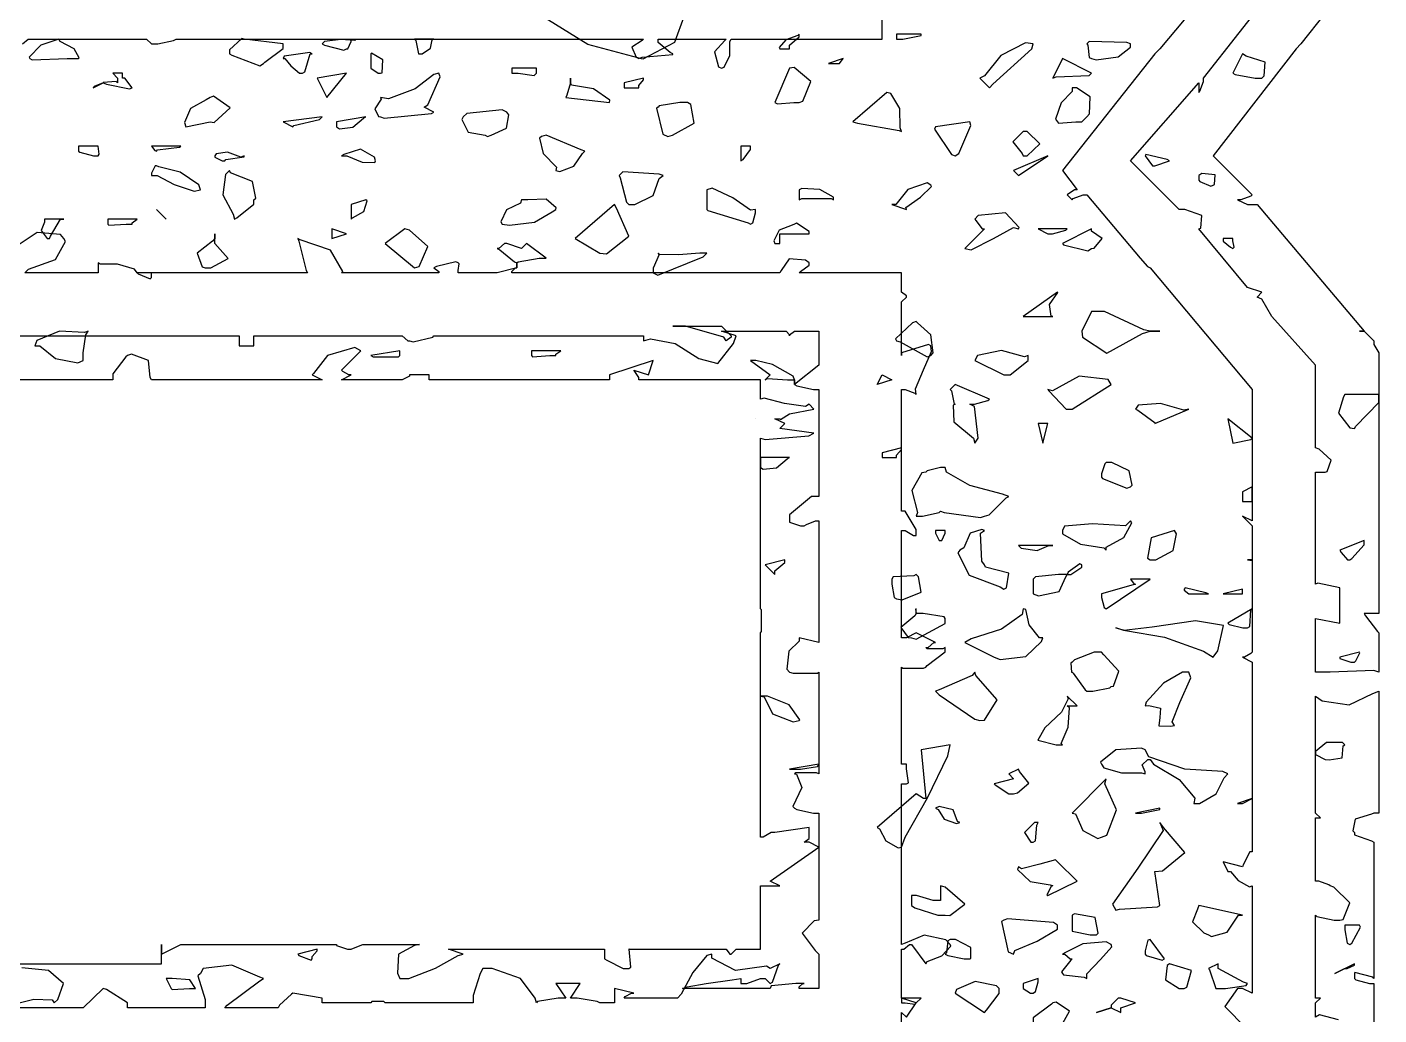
# Model space of a CAD drawing. Extents: x 103 to 248, y 22 to 332.
# Drawn here: x 135.83 to 145.63, y 206.78 to 213.94 of the extents above; entities that cross this region are included whole.
import ezdxf

# ---------------------------------------------------------------- set-up
doc = ezdxf.new("R2010")
doc.units = 0
doc.header["$MEASUREMENT"] = 0

msp = doc.modelspace()

# ---------------------------------------------------------------- linework, layer by layer
at = {"color": 32}
msp.add_lwpolyline([(140.546, 213.89), (140.524, 213.83), (140.295, 213.709), (139.897, 213.815), (139.48, 214.074), (139.238, 214.273), (139.171, 214.348), (139.091, 214.437), (138.708, 214.679), (138.307, 214.763), (138.219, 214.771), (137.768, 214.807), (133.306, 215.196), (132.857, 215.23), (135.21, 215.23), (141.49, 214.745), (142.276, 214.629), (142.176, 214.581), (141.821, 214.545), (141.344, 214.551), (140.9, 214.413), (140.599, 214.034), (140.546, 213.89)], close=True, dxfattribs=at)
at = {"color": 7}
for points in [[(145.591, 214.489), (145.062, 213.819), (145.062, 213.819), (145.028, 213.783), (145.028, 213.783), (144.427, 213.008), (144.709, 212.725), (144.7, 212.717), (144.627, 212.689), (144.603, 212.689), (144.675, 212.655), (144.675, 212.655), (144.727, 212.655), (144.745, 212.655), (145.521, 211.737), (145.521, 211.737), (145.493, 211.737), (145.485, 211.737), (145.485, 211.737), (145.521, 211.737), (145.521, 211.737), (145.591, 211.667), (145.591, 211.641), (145.627, 211.581), (145.627, 211.56), (145.627, 209.69), (145.521, 209.69), (145.529, 209.674), (145.617, 209.56), (145.627, 209.55), (145.627, 209.267), (145.591, 209.277), (145.273, 209.267), (145.168, 209.267), (145.168, 209.656), (145.344, 209.62), (145.344, 209.867), (145.344, 209.877), (145.185, 209.912), (145.168, 209.903), (145.168, 210.715), (145.185, 210.715), (145.225, 210.715), (145.238, 210.715), (145.253, 210.72), (145.282, 210.803), (145.194, 210.882), (145.168, 210.891), (145.168, 211.49), (144.851, 211.843), (144.851, 211.843), (144.779, 211.97), (144.745, 211.983), (144.779, 212.019), (144.675, 212.055), (144.322, 212.478), (144.336, 212.485), (144.343, 212.576), (144.22, 212.619), (144.18, 212.619), (143.827, 212.972), (144.322, 213.537), (144.322, 213.467), (144.33, 213.476), (144.356, 213.548), (144.356, 213.571), (145.132, 214.559)], [(135.801, 213.819), (135.842, 213.854), (135.855, 213.854), (136.701, 213.854), (136.737, 213.819), (136.781, 213.819), (136.896, 213.845), (136.914, 213.854), (138.219, 213.854), (138.209, 213.845), (138.107, 213.851), (137.988, 213.837), (137.972, 213.819), (137.988, 213.811), (138.13, 213.775), (138.148, 213.783), (138.157, 213.783), (138.183, 213.837), (138.183, 213.854), (140.299, 213.854), (140.29, 213.845), (140.215, 213.797), (140.246, 213.723), (140.265, 213.713), (140.291, 213.723), (140.512, 213.742), (140.512, 213.747), (140.494, 213.757), (140.406, 213.83), (140.406, 213.854), (140.899, 213.854), (140.889, 213.845), (140.815, 213.763), (140.842, 213.654), (140.865, 213.643), (140.884, 213.65), (140.925, 213.735), (140.925, 213.837), (140.935, 213.854), (142.029, 213.854), (142.029, 214.206)], [(144.392, 214.206), (144.04, 213.783), (144.04, 213.783), (144.004, 213.747), (144.004, 213.747), (143.334, 212.901), (143.44, 212.761), (143.422, 212.761), (143.368, 212.725), (143.368, 212.725), (143.404, 212.689), (143.412, 212.699), (143.485, 212.725), (143.51, 212.725), (143.897, 212.266), (143.897, 212.266), (143.951, 212.205), (143.969, 212.196), (144.709, 211.314), (144.709, 210.502), (144.709, 210.608), (144.639, 210.572), (144.639, 210.502), (144.709, 210.502), (144.709, 210.362), (144.639, 210.396), (144.709, 210.326), (144.709, 210.079), (144.709, 210.079), (144.675, 210.079), (144.675, 210.079), (144.675, 210.079), (144.705, 210.075), (144.709, 210.079), (144.709, 209.41), (144.7, 209.401), (144.654, 209.374), (144.639, 209.374), (144.709, 209.338), (144.709, 208.351), (144.603, 208.315), (144.639, 208.315), (144.709, 208.351), (144.709, 207.963), (144.691, 207.963), (144.647, 207.874), (144.639, 207.856), (144.498, 207.892), (144.533, 207.822), (144.551, 207.822), (144.607, 207.756), (144.689, 207.71), (144.709, 207.716), (144.709, 206.94), (144.639, 206.974), (144.603, 206.972), (144.511, 206.843), (144.665, 206.685)], [(142.169, 206.728), (142.169, 206.798), (142.205, 206.764), (142.276, 206.868), (142.169, 206.904), (142.169, 207.257), (142.186, 207.257), (142.226, 207.293), (142.24, 207.293), (142.346, 207.151), (142.354, 207.169), (142.46, 207.209), (142.526, 207.279), (142.522, 207.293), (142.489, 207.326), (142.332, 207.359), (142.196, 207.302), (142.169, 207.293), (142.169, 208.456), (142.169, 208.456), (142.196, 208.456), (142.205, 208.456), (142.219, 208.464), (142.205, 208.565), (142.205, 208.598), (142.169, 208.598), (142.169, 209.303), (142.178, 209.295), (142.328, 209.295), (142.346, 209.303), (142.354, 209.313), (142.486, 209.412), (142.486, 209.444), (142.469, 209.436), (142.354, 209.436), (142.346, 209.444), (142.362, 209.444), (142.402, 209.48), (142.416, 209.48), (142.276, 209.55), (142.205, 209.514), (142.169, 209.514), (142.169, 210.292), (142.196, 210.292), (142.255, 210.256), (142.276, 210.256), (142.276, 210.3), (142.196, 210.432), (142.169, 210.432), (142.169, 211.314), (142.196, 211.314), (142.266, 211.288), (142.276, 211.278), (142.269, 211.32), (142.328, 211.456), (142.387, 211.591), (142.382, 211.631), (142.364, 211.641), (142.169, 211.581), (142.169, 211.56), (142.169, 211.949), (142.205, 211.983), (142.205, 211.993), (142.169, 212.019), (142.169, 212.019), (142.169, 212.16), (141.428, 212.16), (141.436, 212.17), (141.5, 212.217), (141.5, 212.232), (141.472, 212.252), (141.354, 212.262), (141.296, 212.178), (141.288, 212.16), (139.347, 212.16), (139.347, 212.17), (139.373, 212.196), (139.383, 212.196), (139.383, 212.232), (139.391, 212.241), (139.543, 212.266), (139.594, 212.266), (139.453, 212.372), (139.417, 212.336), (139.311, 212.372), (139.294, 212.372), (139.253, 212.336), (139.241, 212.336), (139.258, 212.328), (139.365, 212.241), (139.383, 212.232), (139.383, 212.196), (139.241, 212.16), (138.958, 212.16), (138.958, 212.178), (138.964, 212.226), (138.958, 212.232), (138.941, 212.241), (138.8, 212.205), (138.782, 212.196), (138.782, 212.196), (138.818, 212.17), (138.818, 212.16), (138.113, 212.16), (138.122, 212.171), (138.032, 212.324), (137.812, 212.4), (137.796, 212.408), (137.796, 212.408), (137.796, 212.408), (137.796, 212.408), (137.804, 212.39), (137.856, 212.178), (137.866, 212.16), (136.631, 212.16), (136.613, 212.188), (136.489, 212.223), (136.365, 212.223), (136.349, 212.232), (136.349, 212.16), (135.819, 212.16), (135.846, 212.188), (136.04, 212.258), (136.114, 212.387), (136.102, 212.408), (136.077, 212.439), (135.908, 212.452), (135.748, 212.346)], [(134.761, 211.703), (137.371, 211.703), (137.371, 211.631), (137.477, 211.631), (137.477, 211.649), (137.477, 211.69), (137.477, 211.703), (138.535, 211.703), (138.552, 211.703), (138.592, 211.667), (138.606, 211.667), (138.632, 211.659), (138.773, 211.694), (138.782, 211.703), (140.299, 211.703), (140.299, 211.703), (140.299, 211.667), (140.299, 211.667), (140.351, 211.682), (140.528, 211.649), (140.7, 211.54), (140.839, 211.504), (140.951, 211.649), (140.971, 211.703), (140.865, 211.737), (141.323, 211.737), (141.332, 211.737), (141.358, 211.712), (141.358, 211.703), (141.358, 211.712), (141.394, 211.737), (141.394, 211.737), (141.57, 211.737), (141.57, 211.49), (141.394, 211.35), (141.394, 211.35), (141.394, 211.376), (141.394, 211.384), (141.384, 211.412), (141.234, 211.496), (141.114, 211.526), (141.075, 211.526), (141.217, 211.42), (141.181, 211.384), (141.198, 211.394), (141.344, 211.384), (141.394, 211.384), (141.394, 211.384), (141.394, 211.35), (141.394, 211.35), (141.41, 211.341), (141.53, 211.314), (141.57, 211.314), (141.57, 210.538), (141.516, 210.538), (141.358, 210.406), (141.358, 210.362), (141.358, 210.353), (141.436, 210.326), (141.464, 210.326), (141.48, 210.336), (141.546, 210.362), (141.57, 210.362), (141.57, 209.48), (141.428, 209.514), (141.428, 209.491), (141.352, 209.418), (141.339, 209.287), (141.358, 209.267), (141.384, 209.259), (141.56, 209.259), (141.57, 209.267), (141.57, 208.598), (141.358, 208.562), (141.394, 208.562), (141.438, 208.562), (141.56, 208.581), (141.57, 208.598), (141.57, 208.528), (141.552, 208.537), (141.402, 208.537), (141.394, 208.528), (141.409, 208.526), (141.446, 208.431), (141.381, 208.292), (141.394, 208.279), (141.41, 208.271), (141.53, 208.245), (141.57, 208.245), (141.57, 207.998), (141.57, 207.998), (141.57, 207.963), (141.57, 207.963), (141.57, 207.469), (141.537, 207.464), (141.45, 207.373), (141.543, 207.249), (141.57, 207.221), (141.57, 206.974), (141.428, 206.974), (141.428, 206.984), (141.454, 207.01), (141.464, 207.01), (141.402, 207.01), (141.225, 206.992), (141.217, 206.974), (140.582, 206.974), (140.617, 206.984), (140.753, 207.01), (140.943, 207.036), (141.005, 207.045), (141.005, 207.01), (141.049, 207.01), (141.148, 207.045), (141.181, 207.045), (141.217, 207.01), (141.234, 207.02), (141.278, 207.143), (141.288, 207.151), (141.217, 207.117), (141.19, 207.134), (140.965, 207.103), (140.794, 207.192), (140.794, 207.221), (140.758, 207.213), (140.656, 207.09), (140.572, 206.932), (140.546, 206.904), (140.159, 206.904), (140.167, 206.914), (140.213, 206.94), (140.229, 206.94), (140.089, 206.974), (140.089, 206.868), (139.983, 206.868), (139.965, 206.878), (139.819, 206.904), (139.77, 206.904), (139.84, 207.01), (139.664, 207.01), (139.736, 206.904), (139.682, 206.904), (139.532, 206.878), (139.524, 206.868), (139.514, 206.904), (139.408, 207.046), (139.203, 207.117), (139.135, 207.117), (139.117, 207.082), (139.065, 206.922), (139.065, 206.868), (138.429, 206.868), (138.42, 206.878), (138.333, 206.878), (138.325, 206.868), (137.972, 206.868), (137.972, 206.868), (137.972, 206.904), (137.972, 206.904), (137.76, 206.94), (137.75, 206.932), (137.662, 206.852), (137.654, 206.834), (137.267, 206.834), (137.283, 206.852), (137.521, 207.028), (137.547, 207.045), (137.521, 207.054), (137.319, 207.143), (137.111, 207.118), (137.09, 207.081), (137.072, 207.064), (137.124, 206.892), (137.124, 206.834), (136.561, 206.834), (136.561, 206.87), (136.411, 206.966), (136.385, 206.974), (136.242, 206.834), (135.713, 206.834)], [(135.326, 207.151), (136.808, 207.151), (136.808, 207.293), (136.808, 207.293), (136.808, 207.221), (136.948, 207.293), (138.077, 207.293), (138.077, 207.284), (138.155, 207.257), (138.183, 207.257), (138.199, 207.266), (138.266, 207.293), (138.289, 207.293), (138.678, 207.293), (138.642, 207.284), (138.526, 207.222), (138.519, 207.085), (138.535, 207.045), (138.599, 207.045), (138.792, 207.12), (138.958, 207.213), (138.994, 207.221), (138.888, 207.257), (140.017, 207.257), (140.017, 207.187), (140.035, 207.178), (140.153, 207.117), (140.193, 207.117), (140.208, 207.127), (140.196, 207.257), (140.193, 207.257), (140.899, 207.257), (140.899, 207.257), (140.925, 207.221), (140.935, 207.221), (140.971, 207.257), (141.147, 207.257), (141.147, 207.716), (141.288, 207.716), (141.217, 207.75), (141.57, 207.998), (141.5, 208.033), (141.464, 208.033), (141.464, 208.033), (141.5, 208.06), (141.5, 208.069), (141.5, 208.139), (141.252, 208.103), (141.225, 208.103), (141.166, 208.069), (141.147, 208.069), (141.147, 209.091), (141.175, 209.086), (141.234, 208.964), (141.385, 208.905), (141.428, 208.915), (141.432, 208.92), (141.354, 209.03), (141.198, 209.091), (141.147, 209.091), (141.147, 209.55), (141.155, 209.56), (141.155, 209.718), (141.147, 209.726), (141.147, 210.961), (141.181, 210.953), (141.498, 210.979), (141.534, 210.997), (141.288, 211.031), (141.323, 211.067), (141.252, 211.102), (141.288, 211.102), (141.292, 211.098), (141.358, 211.138), (141.358, 211.138), (141.534, 211.173), (141.5, 211.208), (141.472, 211.191), (141.322, 211.213), (141.173, 211.253), (141.147, 211.244), (141.147, 211.384), (140.265, 211.384), (140.265, 211.402), (140.237, 211.446), (140.229, 211.454), (140.335, 211.42), (140.37, 211.526), (140.053, 211.42), (140.053, 211.384), (138.748, 211.384), (138.748, 211.42), (138.606, 211.42), (138.606, 211.412), (138.552, 211.384), (138.535, 211.384), (138.113, 211.384), (138.183, 211.42), (138.165, 211.42), (138.121, 211.446), (138.113, 211.454), (138.253, 211.596), (138.208, 211.62), (138.011, 211.562), (137.909, 211.43), (137.9, 211.42), (137.972, 211.384), (136.737, 211.384), (136.727, 211.402), (136.714, 211.526), (136.592, 211.571), (136.561, 211.56), (136.551, 211.552), (136.455, 211.427), (136.455, 211.384), (135.396, 211.384)], [(145.335, 206.746), (145.196, 206.781), (145.168, 206.764), (145.168, 206.868), (145.168, 206.868), (145.204, 206.904), (145.204, 206.904), (145.168, 206.904), (145.168, 207.504), (145.176, 207.495), (145.302, 207.469), (145.344, 207.469), (145.367, 207.473), (145.415, 207.593), (145.3, 207.707), (145.274, 207.716), (145.264, 207.725), (145.191, 207.75), (145.168, 207.75), (145.168, 208.209), (145.204, 208.209), (145.168, 208.245), (145.168, 209.091), (145.216, 209.059), (145.411, 209.03), (145.583, 209.11), (145.627, 209.127), (145.627, 208.245), (145.591, 208.245), (145.591, 208.245), (145.573, 208.237), (145.455, 208.201), (145.438, 208.116), (145.451, 208.103), (145.451, 208.087), (145.573, 208.043), (145.591, 208.033), (145.591, 207.045), (145.582, 207.054), (145.453, 207.089), (145.451, 207.081), (145.451, 207.045), (145.459, 207.036), (145.558, 207.01), (145.591, 207.01), (145.591, 206.305)], [(135.739, 206.86), (135.884, 206.896), (136.017, 206.89), (136.032, 206.868), (136.058, 206.892), (136.099, 207.01), (135.99, 207.103), (135.798, 207.122)]]:
    msp.add_lwpolyline(points, dxfattribs=at)
for points in [[(141.358, 213.783), (141.358, 213.811), (141.428, 213.87), (141.428, 213.89), (141.418, 213.881), (141.33, 213.85), (141.282, 213.793), (141.288, 213.783), (141.358, 213.783)], [(142.133, 213.89), (142.133, 213.854), (142.178, 213.854), (142.31, 213.881), (142.31, 213.89), (142.133, 213.89)], [(135.855, 213.713), (135.872, 213.705), (136.124, 213.713), (136.208, 213.713), (136.212, 213.718), (136.176, 213.783), (136.075, 213.837), (136.066, 213.854), (136.066, 213.854), (135.934, 213.811), (135.85, 213.723), (135.855, 213.713)], [(137.301, 213.747), (137.317, 213.739), (137.521, 213.661), (137.547, 213.677), (137.556, 213.687), (137.69, 213.786), (137.69, 213.819), (137.407, 213.854), (137.39, 213.859), (137.301, 213.776), (137.301, 213.747)], [(138.678, 213.747), (138.697, 213.747), (138.756, 213.789), (138.77, 213.848), (138.782, 213.854), (138.642, 213.854), (138.65, 213.845), (138.671, 213.747), (138.678, 213.747)], [(142.805, 213.501), (142.831, 213.528), (143.112, 213.785), (143.122, 213.819), (143.067, 213.827), (142.887, 213.735), (142.769, 213.589), (142.735, 213.571), (142.805, 213.501)], [(143.827, 213.819), (143.8, 213.829), (143.527, 213.837), (143.51, 213.819), (143.518, 213.811), (143.529, 213.721), (143.545, 213.713), (143.579, 213.705), (143.739, 213.727), (143.827, 213.797), (143.827, 213.819)], [(137.83, 213.607), (137.847, 213.616), (137.886, 213.747), (137.9, 213.747), (137.882, 213.757), (137.698, 213.731), (137.69, 213.713), (137.703, 213.713), (137.746, 213.661), (137.808, 213.607), (137.83, 213.607)], [(138.395, 213.607), (138.406, 213.611), (138.412, 213.705), (138.329, 213.753), (138.325, 213.747), (138.325, 213.643), (138.325, 213.643), (138.377, 213.607), (138.395, 213.607)], [(141.71, 213.677), (141.719, 213.677), (141.746, 213.713), (141.746, 213.713), (141.64, 213.677), (141.71, 213.677)], [(143.334, 213.713), (143.264, 213.571), (143.29, 213.581), (143.527, 213.59), (143.545, 213.607), (143.334, 213.713)], [(144.639, 213.747), (144.569, 213.607), (144.585, 213.599), (144.73, 213.571), (144.779, 213.571), (144.796, 213.589), (144.802, 213.687), (144.665, 213.731), (144.639, 213.747)], [(136.385, 213.537), (136.385, 213.537), (136.321, 213.511), (136.313, 213.501), (136.385, 213.537), (136.411, 213.528), (136.577, 213.493), (136.595, 213.501), (136.595, 213.501), (136.542, 213.571), (136.525, 213.571), (136.525, 213.607), (136.455, 213.607), (136.489, 213.571), (136.489, 213.537), (136.479, 213.546), (136.385, 213.54), (136.385, 213.537)], [(138.006, 213.431), (138.148, 213.607), (137.936, 213.571), (138.006, 213.431)], [(138.818, 213.607), (138.782, 213.599), (138.646, 213.493), (138.453, 213.422), (138.395, 213.431), (138.4, 213.418), (138.354, 213.348), (138.381, 213.294), (138.395, 213.29), (138.421, 213.282), (138.764, 213.316), (138.782, 213.324), (138.712, 213.36), (138.738, 213.378), (138.826, 213.581), (138.818, 213.607)], [(139.524, 213.607), (139.524, 213.643), (139.347, 213.643), (139.347, 213.607), (139.391, 213.607), (139.507, 213.59), (139.524, 213.607)], [(141.428, 213.395), (141.454, 213.404), (141.512, 213.546), (141.391, 213.648), (141.358, 213.643), (141.252, 213.395), (141.27, 213.386), (141.388, 213.395), (141.428, 213.395)], [(139.77, 213.571), (139.77, 213.571), (139.77, 213.537), (139.77, 213.537), (139.77, 213.537), (139.744, 213.449), (139.736, 213.431), (140.053, 213.395), (140.056, 213.411), (139.938, 213.493), (139.779, 213.52), (139.77, 213.537), (139.77, 213.537), (139.77, 213.571), (139.77, 213.571)], [(140.265, 213.501), (140.265, 213.519), (140.299, 213.559), (140.299, 213.571), (140.159, 213.537), (140.159, 213.501), (140.185, 213.501), (140.244, 213.501), (140.265, 213.501)], [(143.404, 213.501), (143.404, 213.475), (143.324, 213.392), (143.284, 213.275), (143.298, 213.254), (143.306, 213.246), (143.432, 213.254), (143.474, 213.254), (143.51, 213.29), (143.531, 213.312), (143.536, 213.435), (143.437, 213.501), (143.404, 213.501)], [(137.16, 213.431), (137.133, 213.414), (137.018, 213.352), (136.976, 213.249), (136.984, 213.218), (137.16, 213.254), (137.189, 213.249), (137.305, 213.356), (137.186, 213.44), (137.16, 213.431)], [(140.406, 213.36), (140.393, 213.353), (140.44, 213.166), (140.476, 213.148), (140.51, 213.158), (140.666, 213.246), (140.643, 213.381), (140.618, 213.395), (140.564, 213.395), (140.414, 213.37), (140.406, 213.36)], [(142.169, 213.184), (142.16, 213.211), (142.156, 213.352), (142.091, 213.459), (142.063, 213.467), (141.817, 213.254), (141.851, 213.246), (142.151, 213.193), (142.169, 213.184)], [(137.972, 213.29), (137.69, 213.254), (137.76, 213.218), (137.768, 213.228), (137.954, 213.272), (137.972, 213.29)], [(138.289, 213.29), (138.077, 213.254), (138.077, 213.218), (138.097, 213.204), (138.195, 213.216), (138.271, 213.282), (138.289, 213.29)], [(138.994, 213.29), (138.985, 213.272), (139.029, 213.18), (139.153, 213.158), (139.171, 213.148), (139.197, 213.158), (139.307, 213.21), (139.324, 213.306), (139.311, 213.324), (139.276, 213.342), (139.021, 213.316), (138.994, 213.29)], [(142.663, 213.254), (142.416, 213.218), (142.407, 213.202), (142.53, 213.017), (142.558, 213.008), (142.584, 213.026), (142.671, 213.228), (142.663, 213.254)], [(143.051, 213.184), (142.981, 213.114), (142.976, 213.11), (143.042, 213.026), (143.051, 213.008), (143.08, 213.008), (143.17, 213.096), (143.08, 213.184), (143.051, 213.184)], [(139.876, 213.042), (139.849, 213.052), (139.594, 213.158), (139.56, 213.148), (139.546, 213.136), (139.572, 213.026), (139.67, 212.925), (139.664, 212.901), (139.693, 212.894), (139.796, 212.933), (139.858, 213.026), (139.876, 213.042)], [(136.349, 213.078), (136.208, 213.078), (136.208, 213.042), (136.216, 213.034), (136.315, 213.008), (136.349, 213.008), (136.356, 213.021), (136.35, 213.078), (136.349, 213.078)], [(136.772, 213.042), (136.78, 213.052), (136.938, 213.07), (136.948, 213.078), (136.737, 213.078), (136.737, 213.078), (136.761, 213.047), (136.772, 213.042)], [(137.195, 213.008), (137.195, 212.999), (137.249, 212.972), (137.267, 212.972), (137.275, 212.981), (137.407, 213.002), (137.407, 213.008), (137.382, 212.999), (137.287, 213.035), (137.204, 213.023), (137.195, 213.008)], [(138.359, 212.972), (138.352, 212.998), (138.249, 213.056), (138.129, 213.017), (138.113, 213.008), (138.15, 213.008), (138.263, 212.963), (138.354, 212.961), (138.359, 212.972)], [(141.005, 212.972), (141.022, 212.981), (141.075, 213.055), (141.075, 213.078), (141.005, 213.078), (141.005, 212.972)], [(143.228, 213.008), (142.981, 212.901), (143.015, 212.865), (143.228, 213.008)], [(144.004, 212.937), (144.11, 212.972), (144.092, 212.981), (143.939, 213.019), (143.933, 213.008), (143.933, 213.008), (143.986, 212.937), (144.004, 212.937)], [(137.09, 212.761), (137.08, 212.797), (136.943, 212.889), (136.788, 212.929), (136.772, 212.937), (136.762, 212.937), (136.737, 212.883), (136.737, 212.865), (136.777, 212.865), (136.9, 212.801), (137.046, 212.753), (137.09, 212.761)], [(137.301, 212.901), (137.272, 212.874), (137.253, 212.725), (137.327, 212.585), (137.337, 212.549), (137.353, 212.558), (137.477, 212.658), (137.477, 212.689), (137.491, 212.702), (137.468, 212.823), (137.309, 212.885), (137.301, 212.901)], [(140.123, 212.865), (140.131, 212.849), (140.176, 212.673), (140.193, 212.655), (140.237, 212.655), (140.37, 212.721), (140.413, 212.845), (140.442, 212.865), (140.414, 212.875), (140.149, 212.893), (140.123, 212.865)], [(142.205, 212.619), (142.201, 212.634), (142.306, 212.708), (142.386, 212.786), (142.382, 212.795), (142.354, 212.812), (142.214, 212.765), (142.127, 212.655), (142.099, 212.655), (142.205, 212.619)], [(144.427, 212.795), (144.436, 212.801), (144.441, 212.871), (144.343, 212.881), (144.322, 212.865), (144.322, 212.831), (144.33, 212.823), (144.41, 212.788), (144.427, 212.795)], [(139.664, 212.619), (139.667, 212.631), (139.594, 212.695), (139.462, 212.689), (139.417, 212.689), (139.409, 212.666), (139.307, 212.616), (139.267, 212.531), (139.277, 212.513), (139.329, 212.505), (139.51, 212.527), (139.638, 212.602), (139.664, 212.619)], [(141.075, 212.513), (141.092, 212.523), (141.111, 212.596), (141.111, 212.619), (141.074, 212.614), (140.947, 212.704), (140.797, 212.773), (140.758, 212.761), (140.758, 212.619), (140.766, 212.611), (141.057, 212.523), (141.075, 212.513)], [(141.428, 212.761), (141.428, 212.689), (141.446, 212.699), (141.658, 212.699), (141.676, 212.689), (141.676, 212.708), (141.578, 212.765), (141.446, 212.771), (141.428, 212.761)], [(136.842, 212.549), (136.772, 212.619), (136.842, 212.549)], [(138.183, 212.549), (138.191, 212.558), (138.275, 212.606), (138.297, 212.681), (138.289, 212.689), (138.183, 212.655), (138.183, 212.549)], [(140.089, 212.655), (139.806, 212.408), (139.983, 212.302), (140.031, 212.298), (140.193, 212.426), (140.105, 212.629), (140.089, 212.655)], [(136.102, 212.549), (135.96, 212.549), (135.96, 212.528), (135.938, 212.466), (135.981, 212.408), (135.996, 212.408), (136.004, 212.426), (136.077, 212.549), (136.102, 212.549)], [(136.595, 212.513), (136.595, 212.523), (136.631, 212.549), (136.631, 212.549), (136.419, 212.549), (136.419, 212.513), (136.427, 212.505), (136.553, 212.513), (136.595, 212.513)], [(141.288, 212.442), (141.5, 212.442), (141.5, 212.46), (141.409, 212.521), (141.394, 212.513), (141.376, 212.505), (141.283, 212.47), (141.245, 212.393), (141.252, 212.372), (141.288, 212.372), (141.288, 212.442)], [(142.699, 212.549), (142.707, 212.54), (142.752, 212.478), (142.769, 212.478), (142.628, 212.336), (142.673, 212.328), (142.835, 212.408), (142.98, 212.488), (143.015, 212.478), (143.021, 212.488), (142.923, 212.594), (142.725, 212.576), (142.699, 212.549)], [(137.195, 212.442), (137.195, 212.408), (137.177, 212.39), (137.067, 212.302), (137.102, 212.204), (137.124, 212.196), (137.166, 212.196), (137.291, 212.263), (137.195, 212.372), (137.195, 212.408), (137.195, 212.442)], [(138.042, 212.408), (138.148, 212.442), (138.042, 212.478), (138.042, 212.408)], [(138.642, 212.196), (138.675, 212.207), (138.738, 212.35), (138.606, 212.47), (138.571, 212.478), (138.429, 212.372), (138.642, 212.196)], [(143.368, 212.478), (143.158, 212.478), (143.228, 212.442), (143.262, 212.442), (143.359, 212.47), (143.368, 212.478)], [(143.545, 212.478), (143.334, 212.372), (143.342, 212.364), (143.518, 212.32), (143.545, 212.336), (143.565, 212.34), (143.623, 212.408), (143.545, 212.462), (143.545, 212.478)], [(144.569, 212.336), (144.577, 212.346), (144.569, 212.393), (144.569, 212.408), (144.498, 212.408), (144.498, 212.39), (144.551, 212.346), (144.569, 212.336)], [(140.406, 212.302), (140.414, 212.294), (140.37, 212.194), (140.37, 212.16), (140.404, 212.144), (140.731, 212.276), (140.758, 212.302), (140.707, 212.302), (140.554, 212.29), (140.414, 212.294), (140.406, 212.302)], [(136.631, 212.16), (136.639, 212.152), (136.727, 212.117), (136.737, 212.126), (136.737, 212.126), (136.737, 212.16), (136.737, 212.16), (136.631, 212.16)], [(143.264, 211.843), (143.252, 211.846), (143.24, 211.931), (143.301, 212.017), (143.298, 212.019), (143.051, 211.843), (143.264, 211.843)], [(143.969, 211.737), (143.969, 211.737), (144.022, 211.737), (144.04, 211.737), (144.022, 211.737), (143.969, 211.737), (143.969, 211.737), (143.925, 211.747), (143.64, 211.879), (143.545, 211.879), (143.474, 211.737), (143.479, 211.694), (143.655, 211.578), (143.915, 211.72), (143.969, 211.737)], [(136.278, 211.737), (136.251, 211.729), (136.07, 211.738), (135.905, 211.669), (135.89, 211.631), (135.927, 211.631), (136.04, 211.54), (136.203, 211.507), (136.242, 211.526), (136.242, 211.58), (136.26, 211.711), (136.278, 211.737)], [(140.935, 211.703), (140.935, 211.694), (140.899, 211.667), (140.899, 211.667), (140.881, 211.694), (140.604, 211.773), (140.512, 211.773), (140.865, 211.773), (140.935, 211.703)], [(142.382, 211.56), (142.399, 211.58), (142.38, 211.711), (142.284, 211.799), (142.276, 211.807), (142.248, 211.799), (142.125, 211.682), (142.133, 211.667), (142.16, 211.659), (142.354, 211.552), (142.382, 211.56)], [(138.325, 211.56), (138.341, 211.552), (138.526, 211.552), (138.535, 211.56), (138.535, 211.596), (138.325, 211.56)], [(139.664, 211.56), (139.664, 211.57), (139.7, 211.596), (139.7, 211.596), (139.488, 211.596), (139.488, 211.56), (139.496, 211.552), (139.621, 211.56), (139.664, 211.56)], [(143.087, 211.56), (143.06, 211.552), (142.893, 211.598), (142.719, 211.56), (142.699, 211.526), (142.911, 211.42), (142.955, 211.42), (143.087, 211.526), (143.087, 211.56)], [(136.489, 211.42), (136.489, 211.42), (136.489, 211.42), (136.489, 211.42)], [(142.029, 211.42), (142.099, 211.384), (141.993, 211.35), (142.029, 211.42), (142.029, 211.42), (142.029, 211.42), (142.029, 211.42)], [(142.663, 211.208), (142.697, 211.208), (142.795, 211.235), (142.805, 211.244), (142.558, 211.35), (142.522, 211.314), (142.53, 211.306), (142.551, 211.208), (142.558, 211.208), (142.542, 211.2), (142.548, 211.081), (142.689, 210.961), (142.699, 210.925), (142.725, 210.961), (142.697, 211.191), (142.663, 211.208)], [(143.687, 211.35), (143.666, 211.387), (143.456, 211.412), (143.262, 211.306), (143.228, 211.314), (143.236, 211.306), (143.361, 211.173), (143.404, 211.173), (143.687, 211.35)], [(145.451, 211.031), (145.459, 211.049), (145.627, 211.221), (145.627, 211.278), (145.38, 211.278), (145.371, 211.262), (145.335, 211.143), (145.417, 211.038), (145.451, 211.031)], [(144.004, 211.067), (144.25, 211.173), (144.214, 211.165), (144.044, 211.213), (143.884, 211.202), (143.863, 211.173), (143.88, 211.165), (144.006, 211.074), (144.004, 211.067)], [(141.111, 211.102), (141.111, 211.102), (141.111, 211.102), (141.111, 211.102)], [(143.192, 210.925), (143.228, 211.067), (143.158, 211.067), (143.192, 210.925)], [(144.709, 210.961), (144.533, 211.102), (144.569, 210.925), (144.569, 210.925), (144.7, 210.953), (144.709, 210.961)], [(142.133, 210.821), (142.133, 210.838), (142.169, 210.879), (142.169, 210.891), (142.029, 210.855), (142.029, 210.821), (142.055, 210.821), (142.113, 210.821), (142.133, 210.821)], [(141.358, 210.821), (141.147, 210.821), (141.147, 210.749), (141.166, 210.736), (141.264, 210.746), (141.34, 210.812), (141.358, 210.821)], [(142.486, 210.749), (142.451, 210.749), (142.354, 210.724), (142.346, 210.715), (142.315, 210.71), (142.244, 210.582), (142.284, 210.424), (142.276, 210.396), (142.32, 210.396), (142.442, 210.424), (142.452, 210.432), (142.478, 210.424), (142.741, 210.388), (142.769, 210.396), (142.803, 210.406), (142.927, 210.53), (142.945, 210.538), (142.901, 210.556), (142.663, 210.618), (142.495, 210.715), (142.486, 210.749)], [(143.651, 210.785), (143.641, 210.777), (143.617, 210.704), (143.617, 210.679), (143.625, 210.67), (143.8, 210.6), (143.827, 210.608), (143.839, 210.622), (143.818, 210.724), (143.692, 210.785), (143.651, 210.785)], [(143.334, 210.292), (143.334, 210.268), (143.465, 210.193), (143.633, 210.167), (143.651, 210.149), (143.651, 210.173), (143.778, 210.243), (143.837, 210.349), (143.827, 210.362), (143.79, 210.326), (143.553, 210.34), (143.349, 210.323), (143.334, 210.292)], [(142.416, 210.292), (142.416, 210.274), (142.442, 210.22), (142.452, 210.22), (142.46, 210.22), (142.486, 210.274), (142.486, 210.292), (142.416, 210.292)], [(142.769, 210.043), (142.751, 210.071), (142.741, 210.274), (142.769, 210.292), (142.75, 210.301), (142.667, 210.274), (142.619, 210.167), (142.592, 210.149), (142.576, 210.13), (142.659, 209.969), (142.883, 209.885), (142.911, 209.867), (142.929, 209.878), (142.945, 209.983), (142.777, 210.027), (142.769, 210.043)], [(144.146, 210.292), (144.146, 210.292), (143.976, 210.239), (143.951, 210.092), (143.969, 210.079), (144.011, 210.079), (144.136, 210.147), (144.161, 210.268), (144.146, 210.292)], [(143.015, 210.185), (143.036, 210.165), (143.152, 210.147), (143.235, 210.185), (143.264, 210.185), (143.015, 210.185)], [(145.415, 210.079), (145.431, 210.089), (145.521, 210.188), (145.521, 210.22), (145.344, 210.149), (145.353, 210.133), (145.398, 210.079), (145.415, 210.079)], [(141.252, 209.973), (141.252, 210), (141.323, 210.06), (141.323, 210.079), (141.181, 210.043), (141.252, 209.973)], [(143.368, 209.973), (143.395, 209.973), (143.474, 210.027), (143.474, 210.043), (143.461, 210.05), (143.377, 209.991), (143.368, 209.973), (143.306, 209.973), (143.138, 209.956), (143.122, 209.939), (143.122, 209.833), (143.162, 209.82), (143.31, 209.851), (143.359, 209.956), (143.368, 209.973)], [(142.276, 209.973), (142.258, 209.965), (142.107, 209.956), (142.099, 209.939), (142.099, 209.904), (142.116, 209.806), (142.133, 209.797), (142.174, 209.791), (142.31, 209.846), (142.292, 209.956), (142.276, 209.973)], [(143.969, 209.939), (143.827, 209.939), (143.827, 209.939), (143.853, 209.903), (143.863, 209.903), (143.617, 209.833), (143.617, 209.806), (143.636, 209.735), (143.651, 209.726), (143.969, 209.939)], [(144.392, 209.833), (144.374, 209.842), (144.224, 209.877), (144.216, 209.867), (144.216, 209.859), (144.25, 209.833), (144.25, 209.833), (144.392, 209.833)], [(144.498, 209.833), (144.639, 209.833), (144.639, 209.867), (144.498, 209.833)], [(142.486, 209.656), (142.477, 209.666), (142.325, 209.69), (142.276, 209.69), (142.276, 209.69), (142.276, 209.726), (142.276, 209.726), (142.27, 209.722), (142.276, 209.69), (142.276, 209.69), (142.266, 209.674), (142.164, 209.59), (142.218, 209.518), (142.24, 209.514), (142.274, 209.506), (142.486, 209.619), (142.486, 209.656)], [(143.051, 209.726), (143.042, 209.684), (142.892, 209.578), (142.673, 209.507), (142.628, 209.48), (142.839, 209.374), (142.883, 209.357), (143.068, 209.379), (143.182, 209.488), (143.192, 209.514), (143.167, 209.514), (143.094, 209.608), (143.069, 209.721), (143.051, 209.726)], [(144.675, 209.586), (144.691, 209.596), (144.7, 209.718), (144.709, 209.726), (144.533, 209.62), (144.541, 209.612), (144.64, 209.586), (144.675, 209.586)], [(143.721, 209.586), (143.792, 209.568), (144.074, 209.52), (144.356, 209.418), (144.427, 209.374), (144.46, 209.421), (144.5, 209.605), (144.298, 209.638), (143.984, 209.593), (143.78, 209.569), (143.721, 209.586)], [(143.404, 209.267), (143.412, 209.259), (143.5, 209.137), (143.51, 209.127), (143.554, 209.127), (143.677, 209.153), (143.687, 209.161), (143.705, 209.165), (143.743, 209.273), (143.633, 209.392), (143.617, 209.41), (143.563, 209.41), (143.421, 209.356), (143.404, 209.338), (143.395, 209.33), (143.401, 209.267), (143.404, 209.267)], [(145.344, 209.374), (145.344, 209.365), (145.423, 209.338), (145.451, 209.338), (145.459, 209.348), (145.489, 209.405), (145.485, 209.41), (145.344, 209.374)], [(142.735, 208.915), (142.769, 208.919), (142.861, 209.065), (142.707, 209.241), (142.699, 209.267), (142.681, 209.241), (142.442, 209.137), (142.416, 209.127), (142.442, 209.101), (142.699, 208.925), (142.735, 208.915)], [(144.25, 209.267), (144.204, 209.267), (144.066, 209.185), (143.941, 209.048), (143.933, 209.021), (143.959, 209.025), (144.045, 209.004), (144.04, 208.938), (144.032, 208.878), (144.118, 208.875), (144.146, 208.88), (144.129, 208.905), (144.184, 209.047), (144.265, 209.225), (144.25, 209.267)], [(143.368, 209.021), (143.44, 209.021), (143.368, 209.091), (143.377, 209.073), (143.328, 208.977), (143.206, 208.862), (143.155, 208.774), (143.288, 208.738), (143.334, 208.738), (143.324, 208.748), (143.377, 208.868), (143.386, 209.008), (143.368, 209.021)], [(142.522, 208.738), (142.31, 208.704), (142.346, 208.351), (142.328, 208.351), (142.276, 208.385), (142.276, 208.385), (141.993, 208.139), (142.01, 208.131), (142.054, 208.043), (142.145, 207.993), (142.169, 207.998), (142.196, 208.069), (142.358, 208.355), (142.504, 208.66), (142.522, 208.738)], [(144.533, 208.528), (144.497, 208.545), (144.22, 208.563), (143.959, 208.651), (143.933, 208.704), (143.906, 208.714), (143.721, 208.704), (143.611, 208.614), (143.617, 208.598), (143.633, 208.572), (143.761, 208.536), (143.906, 208.537), (143.933, 208.528), (143.933, 208.544), (143.911, 208.594), (143.954, 208.632), (143.969, 208.632), (143.995, 208.598), (144.18, 208.487), (144.293, 208.352), (144.286, 208.315), (144.326, 208.315), (144.449, 208.383), (144.505, 208.501), (144.533, 208.528)], [(145.168, 208.668), (145.238, 208.632), (145.267, 208.63), (145.361, 208.646), (145.367, 208.733), (145.38, 208.738), (145.362, 208.756), (145.247, 208.756), (145.168, 208.69), (145.168, 208.668)], [(143.015, 208.562), (142.945, 208.528), (142.981, 208.492), (142.839, 208.456), (142.847, 208.448), (142.947, 208.385), (142.981, 208.385), (143.01, 208.391), (143.09, 208.461), (143.024, 208.545), (143.015, 208.562)], [(143.651, 208.492), (143.404, 208.245), (143.429, 208.239), (143.483, 208.118), (143.59, 208.06), (143.617, 208.069), (143.656, 208.084), (143.725, 208.268), (143.641, 208.457), (143.651, 208.492)], [(142.416, 208.279), (142.433, 208.271), (142.477, 208.201), (142.566, 208.169), (142.592, 208.175), (142.574, 208.184), (142.543, 208.267), (142.441, 208.291), (142.416, 208.279)], [(143.863, 208.245), (143.907, 208.245), (144.04, 208.271), (144.04, 208.279), (143.863, 208.245)], [(143.122, 208.033), (143.138, 208.043), (143.148, 208.157), (143.158, 208.175), (143.133, 208.175), (143.06, 208.104), (143.105, 208.033), (143.122, 208.033)], [(144.04, 208.175), (144.063, 208.119), (143.88, 207.844), (143.698, 207.585), (143.721, 207.54), (143.747, 207.549), (144.022, 207.566), (144.04, 207.574), (144.004, 207.822), (144.059, 207.827), (144.22, 207.958), (144.066, 208.14), (144.04, 208.175)], [(143.228, 207.646), (143.44, 207.75), (143.298, 207.892), (143.284, 207.906), (143.17, 207.874), (143.038, 207.84), (143.015, 207.856), (143.01, 207.836), (143.1, 207.748), (143.246, 207.725), (143.264, 207.716), (143.254, 207.716), (143.222, 207.651), (143.228, 207.646)], [(142.486, 207.504), (142.518, 207.501), (142.627, 207.584), (142.486, 207.707), (142.452, 207.716), (142.452, 207.61), (142.398, 207.61), (142.278, 207.646), (142.24, 207.646), (142.24, 207.574), (142.266, 207.558), (142.431, 207.504), (142.486, 207.504)], [(143.404, 207.397), (143.404, 207.389), (143.536, 207.363), (143.581, 207.363), (143.593, 207.374), (143.571, 207.487), (143.421, 207.513), (143.404, 207.504), (143.404, 207.397)], [(144.639, 207.504), (144.322, 207.574), (144.312, 207.548), (144.277, 207.457), (144.359, 207.377), (144.392, 207.363), (144.413, 207.349), (144.527, 207.381), (144.61, 207.504), (144.639, 207.504)], [(142.981, 207.221), (142.989, 207.249), (143.152, 207.315), (143.298, 207.404), (143.298, 207.433), (143.27, 207.451), (142.937, 207.479), (142.911, 207.469), (142.894, 207.458), (142.941, 207.238), (142.981, 207.221)], [(145.485, 207.433), (145.38, 207.433), (145.38, 207.399), (145.397, 207.301), (145.415, 207.293), (145.431, 207.302), (145.493, 207.417), (145.485, 207.433)], [(142.663, 207.187), (142.67, 207.19), (142.671, 207.271), (142.559, 207.327), (142.522, 207.327), (142.504, 207.319), (142.495, 207.231), (142.486, 207.221), (142.504, 207.213), (142.623, 207.187), (142.663, 207.187)], [(143.687, 207.293), (143.651, 207.311), (143.483, 207.297), (143.351, 207.231), (143.334, 207.221), (143.351, 207.221), (143.39, 207.187), (143.404, 207.187), (143.395, 207.178), (143.327, 207.094), (143.334, 207.081), (143.342, 207.072), (143.492, 207.054), (143.51, 207.045), (143.51, 207.079), (143.611, 207.183), (143.692, 207.274), (143.687, 207.293)], [(143.969, 207.327), (143.953, 207.323), (143.933, 207.247), (143.933, 207.221), (143.941, 207.213), (144.056, 207.178), (144.074, 207.187), (143.969, 207.327)], [(137.796, 207.221), (137.804, 207.213), (137.892, 207.178), (137.9, 207.187), (137.9, 207.205), (137.936, 207.245), (137.936, 207.257), (137.796, 207.221)], [(144.11, 207.151), (144.092, 207.14), (144.082, 207.036), (144.181, 206.974), (144.216, 206.974), (144.236, 206.983), (144.268, 207.103), (144.11, 207.151), (144.11, 207.151)], [(144.463, 207.151), (144.392, 207.117), (144.4, 207.108), (144.446, 206.974), (144.463, 206.974), (144.515, 206.974), (144.665, 206.994), (144.675, 207.01), (144.647, 207.02), (144.463, 207.119), (144.463, 207.151)], [(145.451, 207.151), (145.308, 207.081), (145.38, 207.117), (145.397, 207.117), (145.451, 207.143), (145.451, 207.151)], [(137.054, 206.974), (137.054, 206.974), (137.014, 207.036), (136.885, 207.045), (136.842, 207.045), (136.878, 206.974), (136.886, 206.966), (137.011, 206.974), (137.054, 206.974)], [(142.875, 206.974), (142.857, 206.992), (142.703, 207.024), (142.566, 206.966), (142.558, 206.94), (142.769, 206.798), (142.785, 206.816), (142.875, 206.936), (142.875, 206.974)], [(143.122, 206.94), (143.138, 206.95), (143.158, 207.021), (143.158, 207.045), (143.051, 207.01), (143.051, 206.974), (143.051, 206.974), (143.104, 206.94), (143.122, 206.94)], [(142.169, 206.904), (142.169, 206.868), (142.196, 206.868), (142.266, 206.86), (142.276, 206.868), (142.31, 206.904), (142.169, 206.904)], [(143.264, 206.868), (143.254, 206.86), (143.122, 206.761), (143.122, 206.728), (143.138, 206.72), (143.258, 206.692), (143.298, 206.692), (143.326, 206.699), (143.386, 206.808), (143.288, 206.875), (143.264, 206.868)], [(143.687, 206.834), (143.581, 206.798), (143.687, 206.834), (143.757, 206.798), (143.757, 206.834), (143.863, 206.868), (143.757, 206.904), (143.739, 206.904), (143.687, 206.852), (143.687, 206.834)]]:
    msp.add_lwpolyline(points, close=True, dxfattribs=at)

doc.saveas('drawing.dxf')
